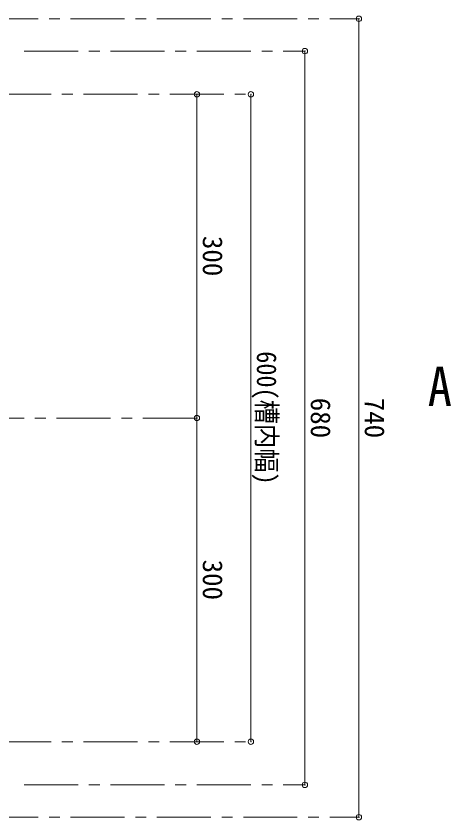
# Model space of a CAD drawing. Units: millimetres at full size, sheet at 1:10. Extents: x -2115 to 1935, y -1423 to 1387.
# Drawn here: x -1523 to -1120, y 169 to 914 of the extents above; entities that cross this region are included whole.
import ezdxf
from ezdxf.enums import TextEntityAlignment as Align

# ---------------------------------------------------------------- set-up
doc = ezdxf.new("R2010")
doc.units = ezdxf.units.MM
doc.header["$LTSCALE"] = 10
doc.header["$PDMODE"] = 32
doc.header["$PDSIZE"] = 5
doc.linetypes.add('CHAIN1', pattern=[8, 5, -1, 1, -1])
doc.layers.add('0-0____1', color=4, linetype='Continuous', lineweight=9)
doc.styles.add('ＭＳ ゴシック', font='')
doc.styles.get('ＭＳ ゴシック').set_extended_font_data('MS Gothic')

msp = doc.modelspace()

# ---------------------------------------------------------------- linework, layer by layer
at = {"layer": '0-0____1', "linetype": 'CHAIN1'}
for p, q in [((-1632.06, 911.76), (-1205.06, 911.76)), ((-1515.06, 881.76), (-1255.06, 881.76)), ((-1620.06, 841.76), (-1305.06, 841.76)), ((-1355.06, 541.76), (-1751.06, 541.76)), ((-1620.06, 241.76), (-1305.06, 241.76)), ((-1515.06, 201.76), (-1255.06, 201.76)), ((-1632.06, 171.76), (-1205.06, 171.76))]:
    msp.add_line(p, q, dxfattribs=at)
at = {"layer": '0-0____1'}
for p, q in [((-1205.06, 911.76), (-1205.06, 171.76)), ((-1255.06, 201.76), (-1255.06, 881.76)), ((-1355.06, 841.76), (-1355.06, 541.76)), ((-1305.06, 841.76), (-1305.06, 241.76)), ((-1355.06, 241.76), (-1355.06, 541.76))]:
    msp.add_line(p, q, dxfattribs=at)
at = {"layer": '0-0____1', "color": 1}
for p in [(-1205.06, 911.76), (-1255.06, 881.76), (-1355.06, 841.76), (-1305.06, 841.76), (-1355.06, 541.76), (-1355.06, 241.76), (-1305.06, 241.76), (-1255.06, 201.76), (-1205.06, 171.76)]:
    msp.add_point(p, dxfattribs=at)

# ---------------------------------------------------------------- texts
at = {"layer": '0-0____1', "color": 7, "style": 'ＭＳ ゴシック'}
for s, p in [('300', (-1355.06, 710.51)), ('680', (-1255.06, 560.51)), ('740', (-1205.06, 560.51)), ('300', (-1355.06, 410.51))]:
    msp.add_text(s, height=18.33, rotation=270, dxfattribs=at).set_placement(p, align=Align.BOTTOM_LEFT)
at = {"layer": '0-0____1', "color": 7, "style": 'ＭＳ ゴシック', "width": 0.9}
msp.add_text('600(槽内幅)', height=18.33, rotation=270, dxfattribs=at).set_placement((-1305.06, 603.63), align=Align.BOTTOM_LEFT)
msp.add_text('A', height=36.66, dxfattribs=at).set_placement((-1141.31, 541.76), align=Align.BOTTOM_LEFT)

doc.saveas('drawing.dxf')
